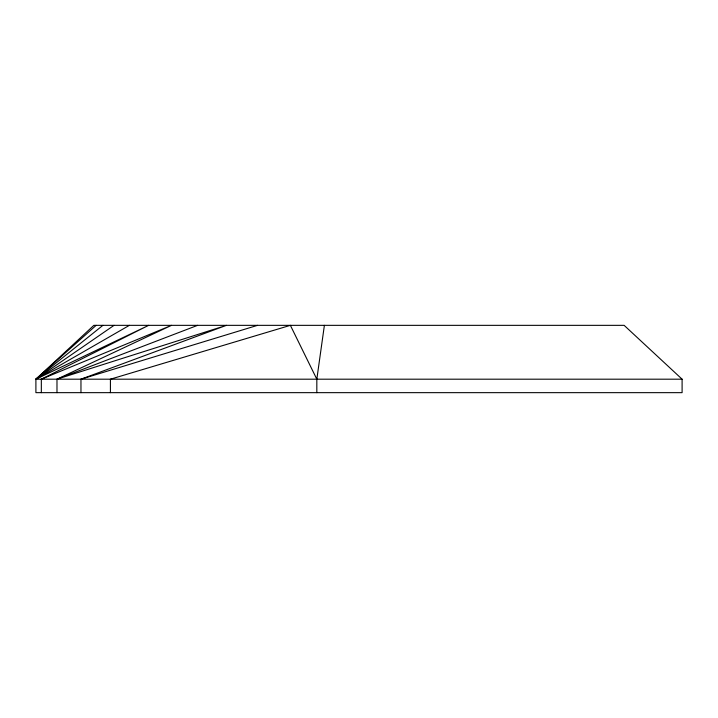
<?xml version="1.0" encoding="UTF-8"?>
<svg xmlns="http://www.w3.org/2000/svg" width="718" height="718" viewBox="0 0 718 718"><rect width="100%" height="100%" fill="white"/><g stroke="black" fill="none" stroke-linecap="round" stroke-linejoin="round"><path stroke-width="1.08" d="M316.826 392.656L316.826 379.194L324.392 325.344M96.14 325.344L35.9 379.194L35.9 392.656L682.1 392.656L682.1 379.194L624.13 325.344L93.87 325.344L35.9 379.194L682.1 379.194M102.907 325.344L35.9 379.194L148.662 325.344L41.33 379.194L41.33 392.656M114.054 325.344L35.9 379.194L129.393 325.344M41.33 379.194L171.521 325.344L56.982 379.194L56.982 392.656M197.603 325.344L56.982 379.194L226.439 325.344L80.963 379.194L80.963 392.656M80.963 379.194L257.538 325.344M316.826 379.194L290.377 325.344L110.419 379.194L110.419 392.656"/></g></svg>
